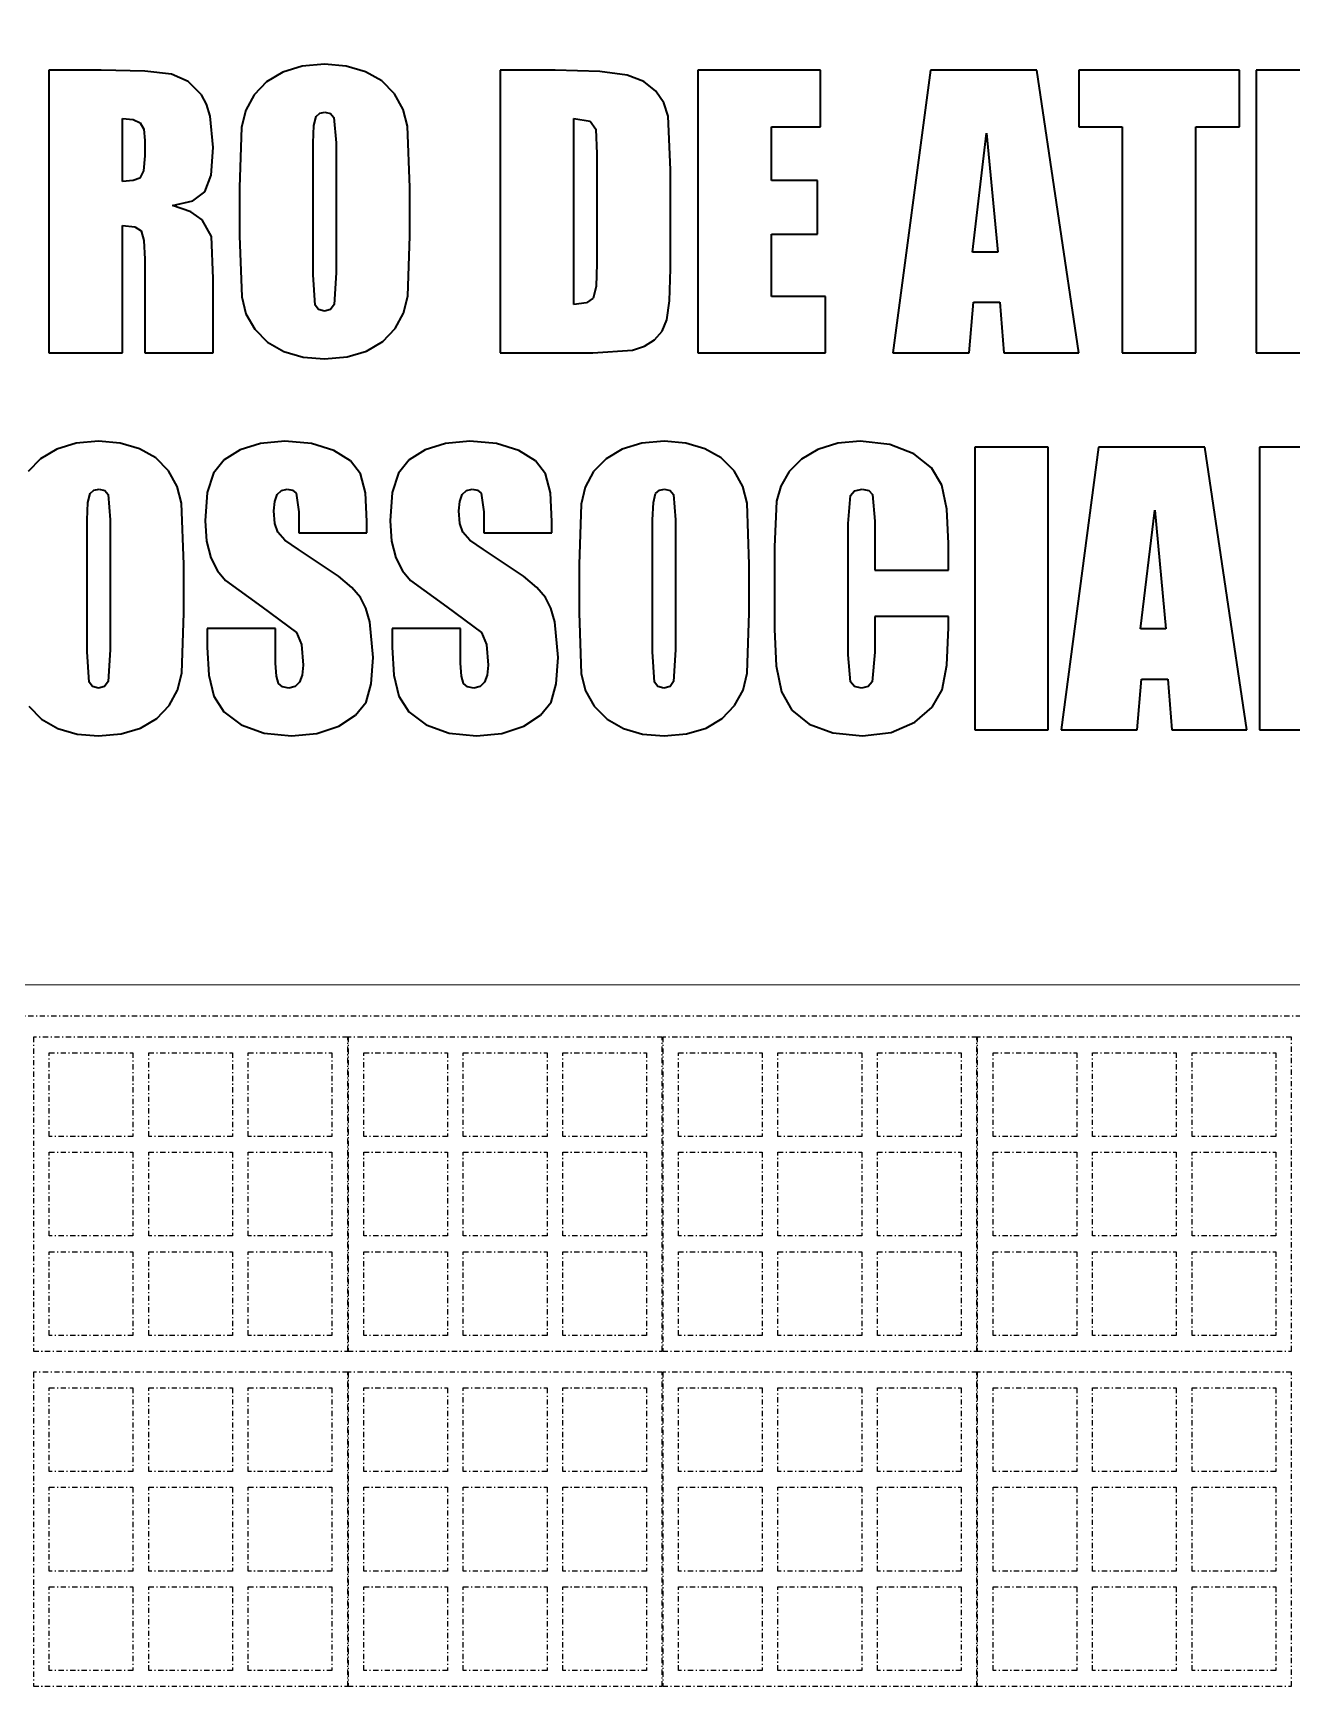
# Model space of a CAD drawing. Header units: metres. Extents: x -1783 to 21505, y -57 to 13660.
# Drawn here: x 12374.9 to 12495.1, y 7569.6 to 7728.5 of the extents above; entities that cross this region are included whole.
import ezdxf

# ---------------------------------------------------------------- set-up
doc = ezdxf.new("R2010")
doc.units = ezdxf.units.M
doc.header["$MEASUREMENT"] = 0
doc.linetypes.add('DASHDOT', pattern=[1, 0.5, -0.25, 0, -0.25])
doc.layers.add('01_F1 FACHADA FRONTAL _1_NOMES.ARQ_Caneta_No__1', color=7, linetype='Continuous', lineweight=35)
doc.layers.add('01_F1 FACHADA FRONTAL _1_PAREDE CONSTRUIR_Caneta_No__241', color=7, linetype='Continuous', lineweight=13)
doc.layers.add('cotas', color=7, linetype='Continuous')
doc.layers.add('P03', color=7, linetype='Continuous')

msp = doc.modelspace()

# ---------------------------------------------------------------- hatches: boundary and pattern name
at = {"layer": 'cotas'}
h = msp.add_hatch(color=7, dxfattribs=at)
h.dxf.hatch_style = 1
h.paths.add_polyline_path([(21504.961, 13659.963), (10304.961, 13659.963), (10304.961, 5739.963), (21504.961, 5739.963)])
h.paths.add_polyline_path([(10571.627, 13593.296), (21371.627, 13593.296), (21371.627, 5806.63), (10571.627, 5806.63)], flags=16)

# ---------------------------------------------------------------- linework, layer by layer
at = {"layer": '01_F1 FACHADA FRONTAL _1_NOMES.ARQ_Caneta_No__1', "color": 7, "linetype": 'Continuous', "lineweight": 35, "ltscale": 1000}
for p, q in [((12400.618, 7725.331), (12398.759, 7724.768)), ((12402.761, 7725.519), (12400.618, 7725.331)), ((12404.819, 7725.342), (12402.761, 7725.519)), ((12406.655, 7724.81), (12404.819, 7725.342)), ((12381.415, 7724.952), (12376.445, 7724.952)), ((12376.445, 7724.952), (12376.445, 7697.952)), ((12385.582, 7724.856), (12381.415, 7724.952)), ((12388.144, 7724.568), (12385.582, 7724.856)), ((12389.741, 7723.887), (12388.144, 7724.568)), ((12391.012, 7722.609), (12389.741, 7723.887)), ((12397.218, 7723.855), (12396.032, 7722.617)), ((12398.759, 7724.768), (12397.218, 7723.855)), ((12408.213, 7723.924), (12406.655, 7724.81)), ((12409.432, 7722.684), (12408.213, 7723.924)), ((12424.775, 7724.952), (12419.522, 7724.952)), ((12419.522, 7724.952), (12419.522, 7697.952)), ((12429.038, 7724.835), (12424.775, 7724.952)), ((12431.654, 7724.485), (12429.038, 7724.835)), ((12433.232, 7723.868), (12431.654, 7724.485)), ((12434.381, 7722.951), (12433.232, 7723.868)), ((12450.107, 7724.952), (12438.4, 7724.952)), ((12438.4, 7724.952), (12438.4, 7697.952)), ((12450.107, 7719.549), (12450.107, 7724.952)), ((12460.601, 7724.952), (12457.02, 7697.952)), ((12470.749, 7724.952), (12460.601, 7724.952)), ((12474.764, 7697.952), (12470.749, 7724.952)), ((12490.098, 7724.952), (12474.756, 7724.952)), ((12474.756, 7724.952), (12474.756, 7719.549)), ((12490.098, 7719.549), (12490.098, 7724.952)), ((12503.407, 7724.952), (12491.699, 7724.952)), ((12491.699, 7724.952), (12491.699, 7697.952)), ((12391.498, 7721.703), (12391.012, 7722.609)), ((12396.032, 7722.617), (12395.227, 7721.143)), ((12410.27, 7721.204), (12409.432, 7722.684)), ((12435.14, 7721.823), (12434.381, 7722.951)), ((12391.844, 7720.564), (12391.498, 7721.703)), ((12392.121, 7717.581), (12391.844, 7720.564)), ((12395.227, 7721.143), (12394.831, 7719.523)), ((12401.734, 7719.684), (12401.953, 7720.524)), ((12401.953, 7720.524), (12402.309, 7720.843)), ((12402.309, 7720.843), (12402.795, 7720.949)), ((12402.795, 7720.949), (12403.334, 7720.818)), ((12403.334, 7720.818), (12403.654, 7720.424)), ((12410.683, 7719.598), (12410.27, 7721.204)), ((12435.548, 7720.574), (12435.14, 7721.823)), ((12435.782, 7715.429), (12435.548, 7720.574)), ((12383.466, 7714.329), (12383.466, 7720.332)), ((12383.466, 7720.332), (12384.494, 7720.232)), ((12384.494, 7720.232), (12385.142, 7719.932)), ((12385.142, 7719.932), (12385.486, 7719.311)), ((12385.486, 7719.311), (12385.601, 7718.248)), ((12394.831, 7719.523), (12394.64, 7713.762)), ((12401.661, 7718.014), (12401.734, 7719.684)), ((12403.654, 7720.424), (12403.862, 7718.014)), ((12410.883, 7713.762), (12410.683, 7719.598)), ((12426.543, 7702.571), (12426.543, 7720.332)), ((12426.543, 7720.332), (12428.11, 7720.09)), ((12428.11, 7720.09), (12428.644, 7719.332)), ((12428.644, 7719.332), (12428.761, 7716.98)), ((12445.421, 7714.429), (12445.421, 7719.549)), ((12445.421, 7719.549), (12450.107, 7719.549)), ((12464.611, 7707.591), (12465.958, 7718.932)), ((12465.958, 7718.932), (12467.028, 7707.591)), ((12474.756, 7719.549), (12478.908, 7719.549)), ((12478.908, 7719.549), (12478.908, 7697.952)), ((12485.929, 7697.952), (12485.929, 7719.549)), ((12485.929, 7719.549), (12490.098, 7719.549)), ((12385.601, 7718.248), (12385.601, 7716.763)), ((12391.925, 7714.946), (12392.121, 7717.581)), ((12401.661, 7705.406), (12401.661, 7718.014)), ((12403.862, 7718.014), (12403.862, 7705.607)), ((12385.601, 7716.763), (12385.482, 7715.344)), ((12428.761, 7716.98), (12428.761, 7706.491)), ((12384.473, 7714.41), (12383.466, 7714.329)), ((12385.125, 7714.654), (12384.473, 7714.41)), ((12385.482, 7715.344), (12385.125, 7714.654)), ((12391.338, 7713.345), (12391.925, 7714.946)), ((12435.782, 7705.973), (12435.782, 7715.429)), ((12449.807, 7714.429), (12445.421, 7714.429)), ((12449.807, 7709.292), (12449.807, 7714.429)), ((12390.174, 7712.478), (12391.338, 7713.345)), ((12394.64, 7713.762), (12394.64, 7709.142)), ((12410.883, 7709.142), (12410.883, 7713.762)), ((12388.252, 7712.044), (12390.174, 7712.478)), ((12389.995, 7711.439), (12388.252, 7712.044)), ((12391.054, 7710.66), (12389.995, 7711.439)), ((12383.466, 7697.952), (12383.466, 7710.126)), ((12383.466, 7710.126), (12384.64, 7709.997)), ((12384.64, 7709.997), (12385.259, 7709.609)), ((12385.259, 7709.609), (12385.515, 7708.679)), ((12391.946, 7709.067), (12391.054, 7710.66)), ((12385.515, 7708.679), (12385.601, 7706.924)), ((12392.121, 7705.073), (12391.946, 7709.067)), ((12394.64, 7709.142), (12394.84, 7703.305)), ((12410.691, 7703.38), (12410.883, 7709.142)), ((12445.421, 7703.355), (12445.421, 7709.292)), ((12445.421, 7709.292), (12449.807, 7709.292)), ((12385.601, 7706.924), (12385.601, 7697.952)), ((12428.761, 7706.491), (12428.673, 7704.312)), ((12467.028, 7707.591), (12464.611, 7707.591)), ((12392.121, 7697.952), (12392.121, 7705.073)), ((12401.852, 7702.505), (12401.661, 7705.406)), ((12403.862, 7705.607), (12403.662, 7702.588)), ((12435.696, 7702.94), (12435.782, 7705.973)), ((12394.84, 7703.305), (12395.253, 7701.7)), ((12410.295, 7701.76), (12410.691, 7703.38)), ((12428.41, 7703.18), (12427.768, 7702.723)), ((12428.673, 7704.312), (12428.41, 7703.18)), ((12450.574, 7703.355), (12445.421, 7703.355)), ((12450.574, 7697.952), (12450.574, 7703.355)), ((12395.253, 7701.7), (12396.091, 7700.22)), ((12402.171, 7702.092), (12401.852, 7702.505)), ((12402.744, 7701.954), (12402.171, 7702.092)), ((12403.333, 7702.113), (12402.744, 7701.954)), ((12403.662, 7702.588), (12403.333, 7702.113)), ((12409.49, 7700.287), (12410.295, 7701.76)), ((12427.768, 7702.723), (12426.543, 7702.571)), ((12435.44, 7701.112), (12435.696, 7702.94)), ((12464.278, 7697.952), (12464.701, 7702.805)), ((12464.701, 7702.805), (12467.212, 7702.805)), ((12467.212, 7702.805), (12467.589, 7697.952)), ((12396.091, 7700.22), (12397.31, 7698.98)), ((12408.304, 7699.049), (12409.49, 7700.287)), ((12434.247, 7699.194), (12434.971, 7700.02)), ((12434.971, 7700.02), (12435.44, 7701.112)), ((12397.31, 7698.98), (12398.867, 7698.094)), ((12406.764, 7698.135), (12408.304, 7699.049)), ((12428.377, 7697.952), (12432.146, 7698.227)), ((12432.146, 7698.227), (12433.297, 7698.607)), ((12433.297, 7698.607), (12434.247, 7699.194)), ((12376.445, 7697.952), (12383.466, 7697.952)), ((12385.601, 7697.952), (12392.121, 7697.952)), ((12398.867, 7698.094), (12400.704, 7697.562)), ((12400.704, 7697.562), (12402.761, 7697.385)), ((12402.761, 7697.385), (12404.904, 7697.572)), ((12404.904, 7697.572), (12406.764, 7698.135)), ((12419.522, 7697.952), (12428.377, 7697.952)), ((12438.4, 7697.952), (12450.574, 7697.952)), ((12457.02, 7697.952), (12464.278, 7697.952)), ((12467.589, 7697.952), (12474.764, 7697.952)), ((12478.908, 7697.952), (12485.929, 7697.952)), ((12491.699, 7697.952), (12503.874, 7697.952)), ((12377.185, 7688.769), (12375.645, 7687.855)), ((12379.045, 7689.331), (12377.185, 7688.769)), ((12381.188, 7689.519), (12379.045, 7689.331)), ((12383.245, 7689.342), (12381.188, 7689.519)), ((12385.082, 7688.81), (12383.245, 7689.342)), ((12386.639, 7687.924), (12385.082, 7688.81)), ((12394.696, 7688.71), (12393.172, 7687.745)), ((12396.647, 7689.317), (12394.696, 7688.71)), ((12398.965, 7689.519), (12396.647, 7689.317)), ((12401.498, 7689.298), (12398.965, 7689.519)), ((12403.627, 7688.635), (12401.498, 7689.298)), ((12412.357, 7688.71), (12410.833, 7687.745)), ((12414.308, 7689.317), (12412.357, 7688.71)), ((12416.626, 7689.519), (12414.308, 7689.317)), ((12419.159, 7689.298), (12416.626, 7689.519)), ((12421.287, 7688.635), (12419.159, 7689.298)), ((12431.168, 7688.769), (12429.628, 7687.855)), ((12433.028, 7689.331), (12431.168, 7688.769)), ((12435.171, 7689.519), (12433.028, 7689.331)), ((12437.228, 7689.342), (12435.171, 7689.519)), ((12439.065, 7688.81), (12437.228, 7689.342)), ((12440.622, 7687.924), (12439.065, 7688.81)), ((12449.855, 7688.743), (12448.287, 7687.824)), ((12451.746, 7689.325), (12449.855, 7688.743)), ((12453.899, 7689.519), (12451.746, 7689.325)), ((12456.73, 7689.219), (12453.899, 7689.519)), ((12459.019, 7688.32), (12456.73, 7689.219)), ((12471.844, 7688.952), (12464.823, 7688.952)), ((12464.823, 7688.952), (12464.823, 7661.952)), ((12471.844, 7661.952), (12471.844, 7688.952)), ((12476.651, 7688.952), (12473.069, 7661.952)), ((12486.799, 7688.952), (12476.651, 7688.952)), ((12490.814, 7661.952), (12486.799, 7688.952)), ((12499.027, 7688.952), (12492.006, 7688.952)), ((12492.006, 7688.952), (12492.006, 7661.952)), ((12375.645, 7687.855), (12374.458, 7686.617)), ((12387.858, 7686.684), (12386.639, 7687.924)), ((12393.172, 7687.745), (12392.136, 7686.467)), ((12405.227, 7687.636), (12403.627, 7688.635)), ((12406.178, 7686.409), (12405.227, 7687.636)), ((12410.833, 7687.745), (12409.797, 7686.467)), ((12422.888, 7687.636), (12421.287, 7688.635)), ((12423.839, 7686.409), (12422.888, 7687.636)), ((12429.628, 7687.855), (12428.442, 7686.617)), ((12441.842, 7686.684), (12440.622, 7687.924)), ((12448.287, 7687.824), (12447.103, 7686.617)), ((12460.691, 7686.973), (12459.019, 7688.32)), ((12388.696, 7685.204), (12387.858, 7686.684)), ((12392.136, 7686.467), (12391.542, 7684.616)), ((12406.647, 7684.597), (12406.178, 7686.409)), ((12409.797, 7686.467), (12409.203, 7684.616)), ((12424.308, 7684.597), (12423.839, 7686.409)), ((12428.442, 7686.617), (12427.637, 7685.143)), ((12442.68, 7685.204), (12441.842, 7686.684)), ((12447.103, 7686.617), (12446.309, 7685.239)), ((12461.671, 7685.33), (12460.691, 7686.973)), ((12380.16, 7683.684), (12380.379, 7684.524)), ((12380.379, 7684.524), (12380.735, 7684.843)), ((12380.735, 7684.843), (12381.221, 7684.949)), ((12381.221, 7684.949), (12381.761, 7684.818)), ((12381.761, 7684.818), (12382.08, 7684.424)), ((12382.08, 7684.424), (12382.288, 7682.014)), ((12389.109, 7683.599), (12388.696, 7685.204)), ((12391.542, 7684.616), (12391.344, 7681.931)), ((12397.996, 7683.781), (12398.24, 7684.432)), ((12398.24, 7684.432), (12398.642, 7684.82)), ((12398.642, 7684.82), (12399.199, 7684.949)), ((12399.199, 7684.949), (12399.699, 7684.854)), ((12399.699, 7684.854), (12400.033, 7684.566)), ((12400.033, 7684.566), (12400.283, 7682.781)), ((12406.803, 7681.848), (12406.647, 7684.597)), ((12409.203, 7684.616), (12409.005, 7681.931)), ((12415.657, 7683.781), (12415.901, 7684.432)), ((12415.901, 7684.432), (12416.303, 7684.82)), ((12416.303, 7684.82), (12416.86, 7684.949)), ((12416.86, 7684.949), (12417.36, 7684.854)), ((12417.36, 7684.854), (12417.694, 7684.566)), ((12417.694, 7684.566), (12417.944, 7682.781)), ((12424.464, 7681.848), (12424.308, 7684.597)), ((12427.637, 7685.143), (12427.241, 7683.523)), ((12434.143, 7683.684), (12434.362, 7684.524)), ((12434.362, 7684.524), (12434.719, 7684.843)), ((12434.719, 7684.843), (12435.204, 7684.949)), ((12435.204, 7684.949), (12435.744, 7684.818)), ((12435.744, 7684.818), (12436.063, 7684.424)), ((12436.063, 7684.424), (12436.272, 7682.014)), ((12443.093, 7683.599), (12442.68, 7685.204)), ((12446.309, 7685.239), (12445.911, 7683.807)), ((12452.732, 7681.664), (12452.965, 7684.332)), ((12452.965, 7684.332), (12453.357, 7684.795)), ((12453.357, 7684.795), (12454.066, 7684.949)), ((12454.066, 7684.949), (12454.698, 7684.822)), ((12454.698, 7684.822), (12455.058, 7684.442)), ((12455.058, 7684.442), (12455.283, 7681.887)), ((12462.146, 7683.042), (12461.671, 7685.33)), ((12380.087, 7682.014), (12380.16, 7683.684)), ((12389.309, 7677.762), (12389.109, 7683.599)), ((12397.915, 7682.863), (12397.996, 7683.781)), ((12398.006, 7681.678), (12397.915, 7682.863)), ((12400.283, 7682.781), (12400.283, 7680.78)), ((12415.575, 7682.863), (12415.657, 7683.781)), ((12415.667, 7681.678), (12415.575, 7682.863)), ((12417.944, 7682.781), (12417.944, 7680.78)), ((12427.241, 7683.523), (12427.049, 7677.762)), ((12434.07, 7682.014), (12434.143, 7683.684)), ((12443.293, 7677.762), (12443.093, 7683.599)), ((12445.911, 7683.807), (12445.711, 7679.429)), ((12462.304, 7679.759), (12462.146, 7683.042)), ((12480.661, 7671.591), (12482.008, 7682.931)), ((12482.008, 7682.931), (12483.078, 7671.591)), ((12380.087, 7669.407), (12380.087, 7682.014)), ((12382.288, 7682.014), (12382.288, 7669.607)), ((12391.344, 7681.931), (12391.484, 7679.971)), ((12398.28, 7680.827), (12398.006, 7681.678)), ((12398.951, 7680.072), (12398.28, 7680.827)), ((12400.283, 7680.78), (12406.803, 7680.78)), ((12406.803, 7680.78), (12406.803, 7681.848)), ((12409.005, 7681.931), (12409.145, 7679.971)), ((12415.941, 7680.827), (12415.667, 7681.678)), ((12416.612, 7680.072), (12415.941, 7680.827)), ((12417.944, 7680.78), (12424.464, 7680.78)), ((12424.464, 7680.78), (12424.464, 7681.848)), ((12434.07, 7669.407), (12434.07, 7682.014)), ((12436.272, 7682.014), (12436.272, 7669.607)), ((12452.732, 7669.123), (12452.732, 7681.664)), ((12455.283, 7681.887), (12455.283, 7677.195)), ((12391.484, 7679.971), (12391.903, 7678.395)), ((12400.264, 7679.176), (12398.951, 7680.072)), ((12404.085, 7676.644), (12400.264, 7679.176)), ((12409.145, 7679.971), (12409.563, 7678.395)), ((12417.925, 7679.176), (12416.612, 7680.072)), ((12421.745, 7676.644), (12417.925, 7679.176)), ((12445.711, 7679.429), (12445.711, 7671.541)), ((12462.304, 7677.195), (12462.304, 7679.759)), ((12389.309, 7673.142), (12389.309, 7677.762)), ((12391.903, 7678.395), (12392.534, 7677.161)), ((12409.563, 7678.395), (12410.195, 7677.161)), ((12427.049, 7677.762), (12427.049, 7673.142)), ((12443.293, 7673.142), (12443.293, 7677.762)), ((12392.534, 7677.161), (12393.312, 7676.227)), ((12393.312, 7676.227), (12396.78, 7673.709)), ((12405.344, 7675.564), (12404.085, 7676.644)), ((12410.195, 7677.161), (12410.973, 7676.227)), ((12410.973, 7676.227), (12414.441, 7673.709)), ((12423.005, 7675.564), (12421.745, 7676.644)), ((12455.283, 7677.195), (12462.304, 7677.195)), ((12406.17, 7674.61), (12405.344, 7675.564)), ((12406.702, 7673.581), (12406.17, 7674.61)), ((12423.831, 7674.61), (12423.005, 7675.564)), ((12424.363, 7673.581), (12423.831, 7674.61)), ((12389.118, 7667.38), (12389.309, 7673.142)), ((12396.78, 7673.709), (12400.066, 7671.258)), ((12407.083, 7672.279), (12406.702, 7673.581)), ((12414.441, 7673.709), (12417.727, 7671.258)), ((12424.744, 7672.279), (12424.363, 7673.581)), ((12427.049, 7673.142), (12427.249, 7667.305)), ((12443.101, 7667.38), (12443.293, 7673.142)), ((12398.081, 7671.625), (12391.561, 7671.625)), ((12391.561, 7671.625), (12391.561, 7669.857)), ((12398.081, 7668.339), (12398.081, 7671.625)), ((12400.066, 7671.258), (12400.554, 7670.111)), ((12407.387, 7668.856), (12407.083, 7672.279)), ((12415.742, 7671.625), (12409.222, 7671.625)), ((12409.222, 7671.625), (12409.222, 7669.857)), ((12415.742, 7668.339), (12415.742, 7671.625)), ((12417.727, 7671.258), (12418.215, 7670.111)), ((12425.048, 7668.856), (12424.744, 7672.279)), ((12445.711, 7671.541), (12445.873, 7668.07)), ((12462.304, 7672.775), (12455.283, 7672.775)), ((12455.283, 7672.775), (12455.283, 7669.381)), ((12462.156, 7668.14), (12462.304, 7671.723)), ((12462.304, 7671.723), (12462.304, 7672.775)), ((12483.078, 7671.591), (12480.661, 7671.591)), ((12382.288, 7669.607), (12382.088, 7666.588)), ((12391.561, 7669.857), (12391.715, 7667.168)), ((12400.554, 7670.111), (12400.716, 7668.139)), ((12409.222, 7669.857), (12409.376, 7667.168)), ((12418.215, 7670.111), (12418.377, 7668.139)), ((12436.272, 7669.607), (12436.071, 7666.588)), ((12380.279, 7666.505), (12380.087, 7669.407)), ((12398.15, 7667.093), (12398.081, 7668.339)), ((12400.716, 7668.139), (12400.631, 7667.188)), ((12407.218, 7666.35), (12407.387, 7668.856)), ((12415.811, 7667.093), (12415.742, 7668.339)), ((12418.377, 7668.139), (12418.292, 7667.188)), ((12424.879, 7666.35), (12425.048, 7668.856)), ((12434.262, 7666.505), (12434.07, 7669.407)), ((12445.873, 7668.07), (12446.361, 7665.596)), ((12452.965, 7666.555), (12452.732, 7669.123)), ((12455.283, 7669.381), (12455.042, 7666.556)), ((12461.712, 7665.777), (12462.156, 7668.14)), ((12380.598, 7666.092), (12380.279, 7666.505)), ((12382.088, 7666.588), (12381.759, 7666.113)), ((12388.722, 7665.76), (12389.118, 7667.38)), ((12391.715, 7667.168), (12392.178, 7665.171)), ((12398.356, 7666.388), (12398.15, 7667.093)), ((12400.374, 7666.505), (12399.943, 7666.092)), ((12400.631, 7667.188), (12400.374, 7666.505)), ((12409.376, 7667.168), (12409.839, 7665.171)), ((12416.017, 7666.388), (12415.811, 7667.093)), ((12418.035, 7666.505), (12417.604, 7666.092)), ((12418.292, 7667.188), (12418.035, 7666.505)), ((12427.249, 7667.305), (12427.662, 7665.7)), ((12434.581, 7666.092), (12434.262, 7666.505)), ((12436.071, 7666.588), (12435.742, 7666.113)), ((12442.705, 7665.76), (12443.101, 7667.38)), ((12453.345, 7666.104), (12452.965, 7666.555)), ((12455.042, 7666.556), (12454.664, 7666.105)), ((12480.328, 7661.952), (12480.75, 7666.805)), ((12480.75, 7666.805), (12483.261, 7666.805)), ((12483.261, 7666.805), (12483.638, 7661.952)), ((12381.171, 7665.954), (12380.598, 7666.092)), ((12381.759, 7666.113), (12381.171, 7665.954)), ((12387.917, 7664.287), (12388.722, 7665.76)), ((12392.178, 7665.171), (12393.139, 7663.666)), ((12398.738, 7666.063), (12398.356, 7666.388)), ((12399.332, 7665.954), (12398.738, 7666.063)), ((12399.943, 7666.092), (12399.332, 7665.954)), ((12406.712, 7664.604), (12407.218, 7666.35)), ((12409.839, 7665.171), (12410.8, 7663.666)), ((12416.399, 7666.063), (12416.017, 7666.388)), ((12416.993, 7665.954), (12416.399, 7666.063)), ((12417.604, 7666.092), (12416.993, 7665.954)), ((12424.373, 7664.604), (12424.879, 7666.35)), ((12427.662, 7665.7), (12428.5, 7664.22)), ((12435.154, 7665.954), (12434.581, 7666.092)), ((12435.742, 7666.113), (12435.154, 7665.954)), ((12441.9, 7664.287), (12442.705, 7665.76)), ((12446.361, 7665.596), (12447.349, 7663.834)), ((12454.016, 7665.954), (12453.345, 7666.104)), ((12454.664, 7666.105), (12454.016, 7665.954)), ((12460.762, 7664.132), (12461.712, 7665.777)), ((12374.517, 7664.22), (12375.736, 7662.979)), ((12386.731, 7663.048), (12387.917, 7664.287)), ((12393.139, 7663.666), (12394.788, 7662.452)), ((12404.102, 7662.31), (12405.722, 7663.346)), ((12405.722, 7663.346), (12406.712, 7664.604)), ((12410.8, 7663.666), (12412.449, 7662.452)), ((12421.763, 7662.31), (12423.383, 7663.346)), ((12423.383, 7663.346), (12424.373, 7664.604)), ((12428.5, 7664.22), (12429.72, 7662.979)), ((12440.714, 7663.048), (12441.9, 7664.287)), ((12447.349, 7663.834), (12449.013, 7662.502)), ((12459.094, 7662.704), (12460.762, 7664.132)), ((12375.736, 7662.979), (12377.293, 7662.094)), ((12377.293, 7662.094), (12379.13, 7661.562)), ((12383.331, 7661.572), (12385.19, 7662.135)), ((12385.19, 7662.135), (12386.731, 7663.048)), ((12394.788, 7662.452), (12396.987, 7661.652)), ((12402.009, 7661.616), (12404.102, 7662.31)), ((12412.449, 7662.452), (12414.648, 7661.652)), ((12419.67, 7661.616), (12421.763, 7662.31)), ((12429.72, 7662.979), (12431.277, 7662.094)), ((12431.277, 7662.094), (12433.114, 7661.562)), ((12437.314, 7661.572), (12439.173, 7662.135)), ((12439.173, 7662.135), (12440.714, 7663.048)), ((12449.013, 7662.502), (12451.285, 7661.664)), ((12451.285, 7661.664), (12454.099, 7661.385)), ((12454.099, 7661.385), (12456.832, 7661.715)), ((12456.832, 7661.715), (12459.094, 7662.704)), ((12464.823, 7661.952), (12471.844, 7661.952)), ((12473.069, 7661.952), (12480.328, 7661.952)), ((12483.638, 7661.952), (12490.814, 7661.952)), ((12492.006, 7661.952), (12503.296, 7661.952)), ((12379.13, 7661.562), (12381.188, 7661.385)), ((12381.188, 7661.385), (12383.331, 7661.572)), ((12396.987, 7661.652), (12399.599, 7661.385)), ((12399.599, 7661.385), (12402.009, 7661.616)), ((12414.648, 7661.652), (12417.26, 7661.385)), ((12417.26, 7661.385), (12419.67, 7661.616)), ((12433.114, 7661.562), (12435.171, 7661.385)), ((12435.171, 7661.385), (12437.314, 7661.572))]:
    msp.add_line(p, q, dxfattribs=at)
at = {"layer": '01_F1 FACHADA FRONTAL _1_PAREDE CONSTRUIR_Caneta_No__241', "color": 7, "linetype": 'Continuous', "lineweight": 13, "ltscale": 1000}
msp.add_line((13081.764, 7637.625), (12071.764, 7637.625), dxfattribs=at)
at = {"layer": 'P03', "linetype": 'DASHDOT'}
for p, q in [((13065.764, 7634.625), (12074.58, 7634.625)), ((12404.963, 7632.625), (12374.963, 7632.625)), ((12374.963, 7632.625), (12374.963, 7602.625)), ((12404.963, 7602.625), (12404.963, 7632.625)), ((12434.998, 7632.625), (12404.998, 7632.625)), ((12404.998, 7632.625), (12404.998, 7602.625)), ((12434.998, 7602.625), (12434.998, 7632.625)), ((12465.033, 7632.625), (12435.033, 7632.625)), ((12435.033, 7632.625), (12435.033, 7602.625)), ((12465.033, 7602.625), (12465.033, 7632.625)), ((12495.068, 7632.625), (12465.068, 7632.625)), ((12465.068, 7632.625), (12465.068, 7602.625)), ((12495.068, 7602.625), (12495.068, 7632.625)), ((12376.463, 7623.125), (12376.463, 7631.125)), ((12376.463, 7631.125), (12384.463, 7631.125)), ((12384.463, 7631.125), (12384.463, 7623.125)), ((12385.963, 7623.125), (12385.963, 7631.125)), ((12385.963, 7631.125), (12393.963, 7631.125)), ((12393.963, 7631.125), (12393.963, 7623.125)), ((12395.463, 7623.125), (12395.463, 7631.125)), ((12395.463, 7631.125), (12403.463, 7631.125)), ((12403.463, 7631.125), (12403.463, 7623.125)), ((12406.498, 7623.125), (12406.498, 7631.125)), ((12406.498, 7631.125), (12414.498, 7631.125)), ((12414.498, 7631.125), (12414.498, 7623.125)), ((12415.998, 7623.125), (12415.998, 7631.125)), ((12415.998, 7631.125), (12423.998, 7631.125)), ((12423.998, 7631.125), (12423.998, 7623.125)), ((12425.498, 7623.125), (12425.498, 7631.125)), ((12425.498, 7631.125), (12433.498, 7631.125)), ((12433.498, 7631.125), (12433.498, 7623.125)), ((12436.533, 7623.125), (12436.533, 7631.125)), ((12436.533, 7631.125), (12444.533, 7631.125)), ((12444.533, 7631.125), (12444.533, 7623.125)), ((12446.033, 7623.125), (12446.033, 7631.125)), ((12446.033, 7631.125), (12454.033, 7631.125)), ((12454.033, 7631.125), (12454.033, 7623.125)), ((12455.533, 7623.125), (12455.533, 7631.125)), ((12455.533, 7631.125), (12463.533, 7631.125)), ((12463.533, 7631.125), (12463.533, 7623.125)), ((12466.568, 7623.125), (12466.568, 7631.125)), ((12466.568, 7631.125), (12474.568, 7631.125)), ((12474.568, 7631.125), (12474.568, 7623.125)), ((12476.068, 7623.125), (12476.068, 7631.125)), ((12476.068, 7631.125), (12484.068, 7631.125)), ((12484.068, 7631.125), (12484.068, 7623.125)), ((12485.568, 7623.125), (12485.568, 7631.125)), ((12485.568, 7631.125), (12493.568, 7631.125)), ((12493.568, 7631.125), (12493.568, 7623.125)), ((12384.463, 7623.125), (12376.463, 7623.125)), ((12393.963, 7623.125), (12385.963, 7623.125)), ((12403.463, 7623.125), (12395.463, 7623.125)), ((12414.498, 7623.125), (12406.498, 7623.125)), ((12423.998, 7623.125), (12415.998, 7623.125)), ((12433.498, 7623.125), (12425.498, 7623.125)), ((12444.533, 7623.125), (12436.533, 7623.125)), ((12454.033, 7623.125), (12446.033, 7623.125)), ((12463.533, 7623.125), (12455.533, 7623.125)), ((12474.568, 7623.125), (12466.568, 7623.125)), ((12484.068, 7623.125), (12476.068, 7623.125)), ((12493.568, 7623.125), (12485.568, 7623.125)), ((12376.463, 7613.625), (12376.463, 7621.625)), ((12376.463, 7621.625), (12384.463, 7621.625)), ((12384.463, 7621.625), (12384.463, 7613.625)), ((12385.963, 7613.625), (12385.963, 7621.625)), ((12385.963, 7621.625), (12393.963, 7621.625)), ((12393.963, 7621.625), (12393.963, 7613.625)), ((12395.463, 7613.625), (12395.463, 7621.625)), ((12395.463, 7621.625), (12403.463, 7621.625)), ((12403.463, 7621.625), (12403.463, 7613.625)), ((12406.498, 7613.625), (12406.498, 7621.625)), ((12406.498, 7621.625), (12414.498, 7621.625)), ((12414.498, 7621.625), (12414.498, 7613.625)), ((12415.998, 7613.625), (12415.998, 7621.625)), ((12415.998, 7621.625), (12423.998, 7621.625)), ((12423.998, 7621.625), (12423.998, 7613.625)), ((12425.498, 7613.625), (12425.498, 7621.625)), ((12425.498, 7621.625), (12433.498, 7621.625)), ((12433.498, 7621.625), (12433.498, 7613.625)), ((12436.533, 7613.625), (12436.533, 7621.625)), ((12436.533, 7621.625), (12444.533, 7621.625)), ((12444.533, 7621.625), (12444.533, 7613.625)), ((12446.033, 7613.625), (12446.033, 7621.625)), ((12446.033, 7621.625), (12454.033, 7621.625)), ((12454.033, 7621.625), (12454.033, 7613.625)), ((12455.533, 7613.625), (12455.533, 7621.625)), ((12455.533, 7621.625), (12463.533, 7621.625)), ((12463.533, 7621.625), (12463.533, 7613.625)), ((12466.568, 7613.625), (12466.568, 7621.625)), ((12466.568, 7621.625), (12474.568, 7621.625)), ((12474.568, 7621.625), (12474.568, 7613.625)), ((12476.068, 7613.625), (12476.068, 7621.625)), ((12476.068, 7621.625), (12484.068, 7621.625)), ((12484.068, 7621.625), (12484.068, 7613.625)), ((12485.568, 7613.625), (12485.568, 7621.625)), ((12485.568, 7621.625), (12493.568, 7621.625)), ((12493.568, 7621.625), (12493.568, 7613.625)), ((12384.463, 7613.625), (12376.463, 7613.625)), ((12393.963, 7613.625), (12385.963, 7613.625)), ((12403.463, 7613.625), (12395.463, 7613.625)), ((12414.498, 7613.625), (12406.498, 7613.625)), ((12423.998, 7613.625), (12415.998, 7613.625)), ((12433.498, 7613.625), (12425.498, 7613.625)), ((12444.533, 7613.625), (12436.533, 7613.625)), ((12454.033, 7613.625), (12446.033, 7613.625)), ((12463.533, 7613.625), (12455.533, 7613.625)), ((12474.568, 7613.625), (12466.568, 7613.625)), ((12484.068, 7613.625), (12476.068, 7613.625)), ((12493.568, 7613.625), (12485.568, 7613.625)), ((12376.463, 7604.125), (12376.463, 7612.125)), ((12376.463, 7612.125), (12384.463, 7612.125)), ((12384.463, 7612.125), (12384.463, 7604.125)), ((12385.963, 7604.125), (12385.963, 7612.125)), ((12385.963, 7612.125), (12393.963, 7612.125)), ((12393.963, 7612.125), (12393.963, 7604.125)), ((12395.463, 7604.125), (12395.463, 7612.125)), ((12395.463, 7612.125), (12403.463, 7612.125)), ((12403.463, 7612.125), (12403.463, 7604.125)), ((12406.498, 7604.125), (12406.498, 7612.125)), ((12406.498, 7612.125), (12414.498, 7612.125)), ((12414.498, 7612.125), (12414.498, 7604.125)), ((12415.998, 7604.125), (12415.998, 7612.125)), ((12415.998, 7612.125), (12423.998, 7612.125)), ((12423.998, 7612.125), (12423.998, 7604.125)), ((12425.498, 7604.125), (12425.498, 7612.125)), ((12425.498, 7612.125), (12433.498, 7612.125)), ((12433.498, 7612.125), (12433.498, 7604.125)), ((12436.533, 7604.125), (12436.533, 7612.125)), ((12436.533, 7612.125), (12444.533, 7612.125)), ((12444.533, 7612.125), (12444.533, 7604.125)), ((12446.033, 7604.125), (12446.033, 7612.125)), ((12446.033, 7612.125), (12454.033, 7612.125)), ((12454.033, 7612.125), (12454.033, 7604.125)), ((12455.533, 7604.125), (12455.533, 7612.125)), ((12455.533, 7612.125), (12463.533, 7612.125)), ((12463.533, 7612.125), (12463.533, 7604.125)), ((12466.568, 7604.125), (12466.568, 7612.125)), ((12466.568, 7612.125), (12474.568, 7612.125)), ((12474.568, 7612.125), (12474.568, 7604.125)), ((12476.068, 7604.125), (12476.068, 7612.125)), ((12476.068, 7612.125), (12484.068, 7612.125)), ((12484.068, 7612.125), (12484.068, 7604.125)), ((12485.568, 7604.125), (12485.568, 7612.125)), ((12485.568, 7612.125), (12493.568, 7612.125)), ((12493.568, 7612.125), (12493.568, 7604.125)), ((12384.463, 7604.125), (12376.463, 7604.125)), ((12393.963, 7604.125), (12385.963, 7604.125)), ((12403.463, 7604.125), (12395.463, 7604.125)), ((12414.498, 7604.125), (12406.498, 7604.125)), ((12423.998, 7604.125), (12415.998, 7604.125)), ((12433.498, 7604.125), (12425.498, 7604.125)), ((12444.533, 7604.125), (12436.533, 7604.125)), ((12454.033, 7604.125), (12446.033, 7604.125)), ((12463.533, 7604.125), (12455.533, 7604.125)), ((12474.568, 7604.125), (12466.568, 7604.125)), ((12484.068, 7604.125), (12476.068, 7604.125)), ((12493.568, 7604.125), (12485.568, 7604.125)), ((12374.963, 7602.625), (12404.963, 7602.625)), ((12404.998, 7602.625), (12434.998, 7602.625)), ((12435.033, 7602.625), (12465.033, 7602.625)), ((12465.068, 7602.625), (12495.068, 7602.625)), ((12404.963, 7600.625), (12374.963, 7600.625)), ((12374.963, 7600.625), (12374.963, 7570.625)), ((12404.963, 7570.625), (12404.963, 7600.625)), ((12434.998, 7600.625), (12404.998, 7600.625)), ((12404.998, 7600.625), (12404.998, 7570.625)), ((12434.998, 7570.625), (12434.998, 7600.625)), ((12465.033, 7600.625), (12435.033, 7600.625)), ((12435.033, 7600.625), (12435.033, 7570.625)), ((12465.033, 7570.625), (12465.033, 7600.625)), ((12495.068, 7600.625), (12465.068, 7600.625)), ((12465.068, 7600.625), (12465.068, 7570.625)), ((12495.068, 7570.625), (12495.068, 7600.625)), ((12376.463, 7591.125), (12376.463, 7599.125)), ((12376.463, 7599.125), (12384.463, 7599.125)), ((12384.463, 7599.125), (12384.463, 7591.125)), ((12385.963, 7591.125), (12385.963, 7599.125)), ((12385.963, 7599.125), (12393.963, 7599.125)), ((12393.963, 7599.125), (12393.963, 7591.125)), ((12395.463, 7591.125), (12395.463, 7599.125)), ((12395.463, 7599.125), (12403.463, 7599.125)), ((12403.463, 7599.125), (12403.463, 7591.125)), ((12406.498, 7591.125), (12406.498, 7599.125)), ((12406.498, 7599.125), (12414.498, 7599.125)), ((12414.498, 7599.125), (12414.498, 7591.125)), ((12415.998, 7591.125), (12415.998, 7599.125)), ((12415.998, 7599.125), (12423.998, 7599.125)), ((12423.998, 7599.125), (12423.998, 7591.125)), ((12425.498, 7591.125), (12425.498, 7599.125)), ((12425.498, 7599.125), (12433.498, 7599.125)), ((12433.498, 7599.125), (12433.498, 7591.125)), ((12436.533, 7591.125), (12436.533, 7599.125)), ((12436.533, 7599.125), (12444.533, 7599.125)), ((12444.533, 7599.125), (12444.533, 7591.125)), ((12446.033, 7591.125), (12446.033, 7599.125)), ((12446.033, 7599.125), (12454.033, 7599.125)), ((12454.033, 7599.125), (12454.033, 7591.125)), ((12455.533, 7591.125), (12455.533, 7599.125)), ((12455.533, 7599.125), (12463.533, 7599.125)), ((12463.533, 7599.125), (12463.533, 7591.125)), ((12466.568, 7591.125), (12466.568, 7599.125)), ((12466.568, 7599.125), (12474.568, 7599.125)), ((12474.568, 7599.125), (12474.568, 7591.125)), ((12476.068, 7591.125), (12476.068, 7599.125)), ((12476.068, 7599.125), (12484.068, 7599.125)), ((12484.068, 7599.125), (12484.068, 7591.125)), ((12485.568, 7591.125), (12485.568, 7599.125)), ((12485.568, 7599.125), (12493.568, 7599.125)), ((12493.568, 7599.125), (12493.568, 7591.125)), ((12384.463, 7591.125), (12376.463, 7591.125)), ((12393.963, 7591.125), (12385.963, 7591.125)), ((12403.463, 7591.125), (12395.463, 7591.125)), ((12414.498, 7591.125), (12406.498, 7591.125)), ((12423.998, 7591.125), (12415.998, 7591.125)), ((12433.498, 7591.125), (12425.498, 7591.125)), ((12444.533, 7591.125), (12436.533, 7591.125)), ((12454.033, 7591.125), (12446.033, 7591.125)), ((12463.533, 7591.125), (12455.533, 7591.125)), ((12474.568, 7591.125), (12466.568, 7591.125)), ((12484.068, 7591.125), (12476.068, 7591.125)), ((12493.568, 7591.125), (12485.568, 7591.125)), ((12376.463, 7581.625), (12376.463, 7589.625)), ((12376.463, 7589.625), (12384.463, 7589.625)), ((12384.463, 7589.625), (12384.463, 7581.625)), ((12385.963, 7581.625), (12385.963, 7589.625)), ((12385.963, 7589.625), (12393.963, 7589.625)), ((12393.963, 7589.625), (12393.963, 7581.625)), ((12395.463, 7581.625), (12395.463, 7589.625)), ((12395.463, 7589.625), (12403.463, 7589.625)), ((12403.463, 7589.625), (12403.463, 7581.625)), ((12406.498, 7581.625), (12406.498, 7589.625)), ((12406.498, 7589.625), (12414.498, 7589.625)), ((12414.498, 7589.625), (12414.498, 7581.625)), ((12415.998, 7581.625), (12415.998, 7589.625)), ((12415.998, 7589.625), (12423.998, 7589.625)), ((12423.998, 7589.625), (12423.998, 7581.625)), ((12425.498, 7581.625), (12425.498, 7589.625)), ((12425.498, 7589.625), (12433.498, 7589.625)), ((12433.498, 7589.625), (12433.498, 7581.625)), ((12436.533, 7581.625), (12436.533, 7589.625)), ((12436.533, 7589.625), (12444.533, 7589.625)), ((12444.533, 7589.625), (12444.533, 7581.625)), ((12446.033, 7581.625), (12446.033, 7589.625)), ((12446.033, 7589.625), (12454.033, 7589.625)), ((12454.033, 7589.625), (12454.033, 7581.625)), ((12455.533, 7581.625), (12455.533, 7589.625)), ((12455.533, 7589.625), (12463.533, 7589.625)), ((12463.533, 7589.625), (12463.533, 7581.625)), ((12466.568, 7581.625), (12466.568, 7589.625)), ((12466.568, 7589.625), (12474.568, 7589.625)), ((12474.568, 7589.625), (12474.568, 7581.625)), ((12476.068, 7581.625), (12476.068, 7589.625)), ((12476.068, 7589.625), (12484.068, 7589.625)), ((12484.068, 7589.625), (12484.068, 7581.625)), ((12485.568, 7581.625), (12485.568, 7589.625)), ((12485.568, 7589.625), (12493.568, 7589.625)), ((12493.568, 7589.625), (12493.568, 7581.625)), ((12384.463, 7581.625), (12376.463, 7581.625)), ((12393.963, 7581.625), (12385.963, 7581.625)), ((12403.463, 7581.625), (12395.463, 7581.625)), ((12414.498, 7581.625), (12406.498, 7581.625)), ((12423.998, 7581.625), (12415.998, 7581.625)), ((12433.498, 7581.625), (12425.498, 7581.625)), ((12444.533, 7581.625), (12436.533, 7581.625)), ((12454.033, 7581.625), (12446.033, 7581.625)), ((12463.533, 7581.625), (12455.533, 7581.625)), ((12474.568, 7581.625), (12466.568, 7581.625)), ((12484.068, 7581.625), (12476.068, 7581.625)), ((12493.568, 7581.625), (12485.568, 7581.625)), ((12376.463, 7572.125), (12376.463, 7580.125)), ((12376.463, 7580.125), (12384.463, 7580.125)), ((12384.463, 7580.125), (12384.463, 7572.125)), ((12385.963, 7572.125), (12385.963, 7580.125)), ((12385.963, 7580.125), (12393.963, 7580.125)), ((12393.963, 7580.125), (12393.963, 7572.125)), ((12395.463, 7572.125), (12395.463, 7580.125)), ((12395.463, 7580.125), (12403.463, 7580.125)), ((12403.463, 7580.125), (12403.463, 7572.125)), ((12406.498, 7572.125), (12406.498, 7580.125)), ((12406.498, 7580.125), (12414.498, 7580.125)), ((12414.498, 7580.125), (12414.498, 7572.125)), ((12415.998, 7572.125), (12415.998, 7580.125)), ((12415.998, 7580.125), (12423.998, 7580.125)), ((12423.998, 7580.125), (12423.998, 7572.125)), ((12425.498, 7572.125), (12425.498, 7580.125)), ((12425.498, 7580.125), (12433.498, 7580.125)), ((12433.498, 7580.125), (12433.498, 7572.125)), ((12436.533, 7572.125), (12436.533, 7580.125)), ((12436.533, 7580.125), (12444.533, 7580.125)), ((12444.533, 7580.125), (12444.533, 7572.125)), ((12446.033, 7572.125), (12446.033, 7580.125)), ((12446.033, 7580.125), (12454.033, 7580.125)), ((12454.033, 7580.125), (12454.033, 7572.125)), ((12455.533, 7572.125), (12455.533, 7580.125)), ((12455.533, 7580.125), (12463.533, 7580.125)), ((12463.533, 7580.125), (12463.533, 7572.125)), ((12466.568, 7572.125), (12466.568, 7580.125)), ((12466.568, 7580.125), (12474.568, 7580.125)), ((12474.568, 7580.125), (12474.568, 7572.125)), ((12476.068, 7572.125), (12476.068, 7580.125)), ((12476.068, 7580.125), (12484.068, 7580.125)), ((12484.068, 7580.125), (12484.068, 7572.125)), ((12485.568, 7572.125), (12485.568, 7580.125)), ((12485.568, 7580.125), (12493.568, 7580.125)), ((12493.568, 7580.125), (12493.568, 7572.125)), ((12384.463, 7572.125), (12376.463, 7572.125)), ((12393.963, 7572.125), (12385.963, 7572.125)), ((12403.463, 7572.125), (12395.463, 7572.125)), ((12414.498, 7572.125), (12406.498, 7572.125)), ((12423.998, 7572.125), (12415.998, 7572.125)), ((12433.498, 7572.125), (12425.498, 7572.125)), ((12444.533, 7572.125), (12436.533, 7572.125)), ((12454.033, 7572.125), (12446.033, 7572.125)), ((12463.533, 7572.125), (12455.533, 7572.125)), ((12474.568, 7572.125), (12466.568, 7572.125)), ((12484.068, 7572.125), (12476.068, 7572.125)), ((12493.568, 7572.125), (12485.568, 7572.125)), ((12374.963, 7570.625), (12404.963, 7570.625)), ((12404.998, 7570.625), (12434.998, 7570.625)), ((12435.033, 7570.625), (12465.033, 7570.625)), ((12465.068, 7570.625), (12495.068, 7570.625))]:
    msp.add_line(p, q, dxfattribs=at)

doc.saveas('drawing.dxf')
